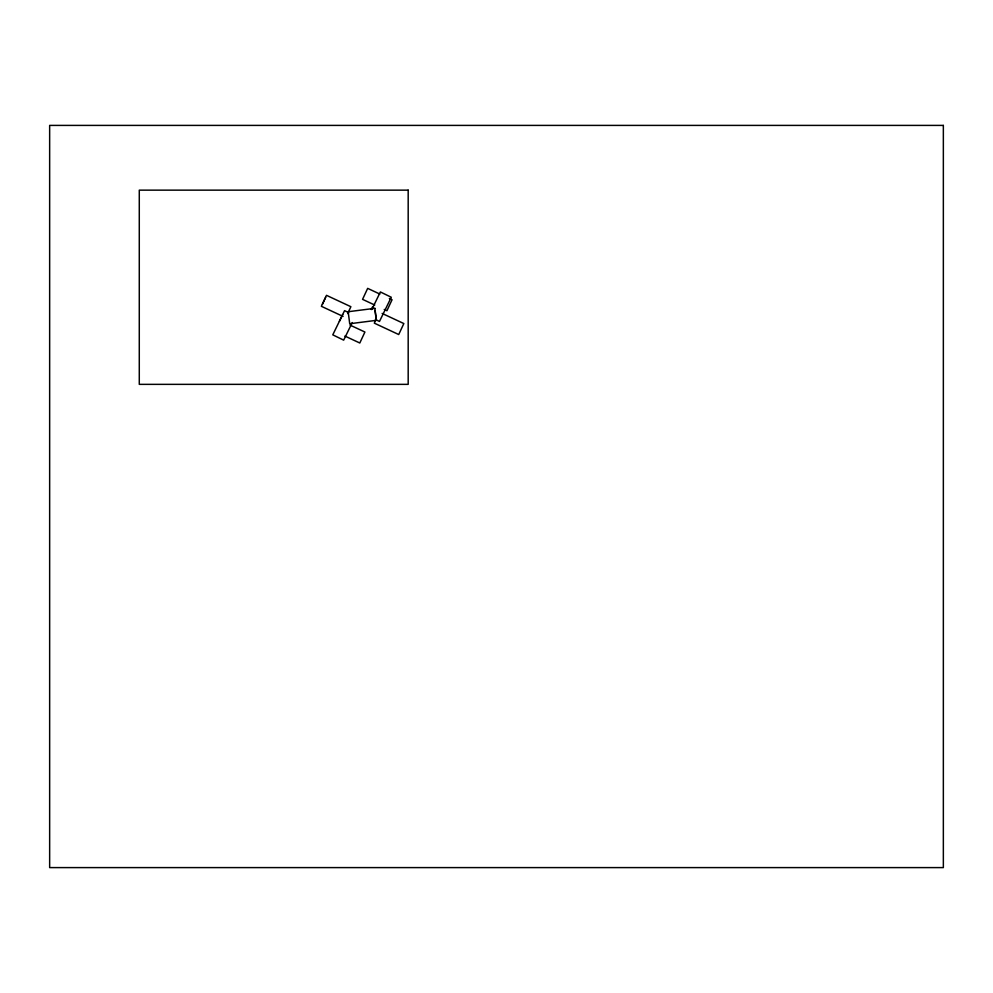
<?xml version="1.0" encoding="UTF-8"?>
<svg xmlns="http://www.w3.org/2000/svg" width="993" height="993" viewBox="0 0 993 993"><rect width="100%" height="100%" fill="white"/><g stroke="black" fill="none" stroke-linecap="round" stroke-linejoin="round"><path stroke-width="1.49" d="M322.415 304.305L325.617 297.441M347.687 313.565L350.877 306.7L326.486 295.331L321.372 306.303L343.057 316.419M376.248 319.038L374.324 323.159L398.714 334.529L403.841 323.557L382.156 313.44M339.395 321.335L342.709 314.533M352.267 322.564L343.665 340.14L332.779 334.84L344.571 310.648L348.655 312.634M371.245 309.543L372.574 306.825M371.866 309.419L380.381 291.954L391.267 297.255L379.475 321.447L375.391 319.461M379.86 294.065L367.671 288.367L362.557 299.352L374.746 305.037M389.355 298.483L392.061 299.749L386.935 310.722L384.229 309.456M350.008 325.083L364.915 332.034L359.801 343.007L344.894 336.056M375.056 310.573L376.012 318.083M374.87 308.327L348.183 311.728L349.71 323.743L376.409 320.342L374.87 308.327M943.35 125.403L49.65 125.403L49.65 867.597L943.35 867.597L943.35 125.403M408.185 190.147L139.281 190.147L139.281 384.353L408.185 384.353L408.185 190.147"/></g></svg>
